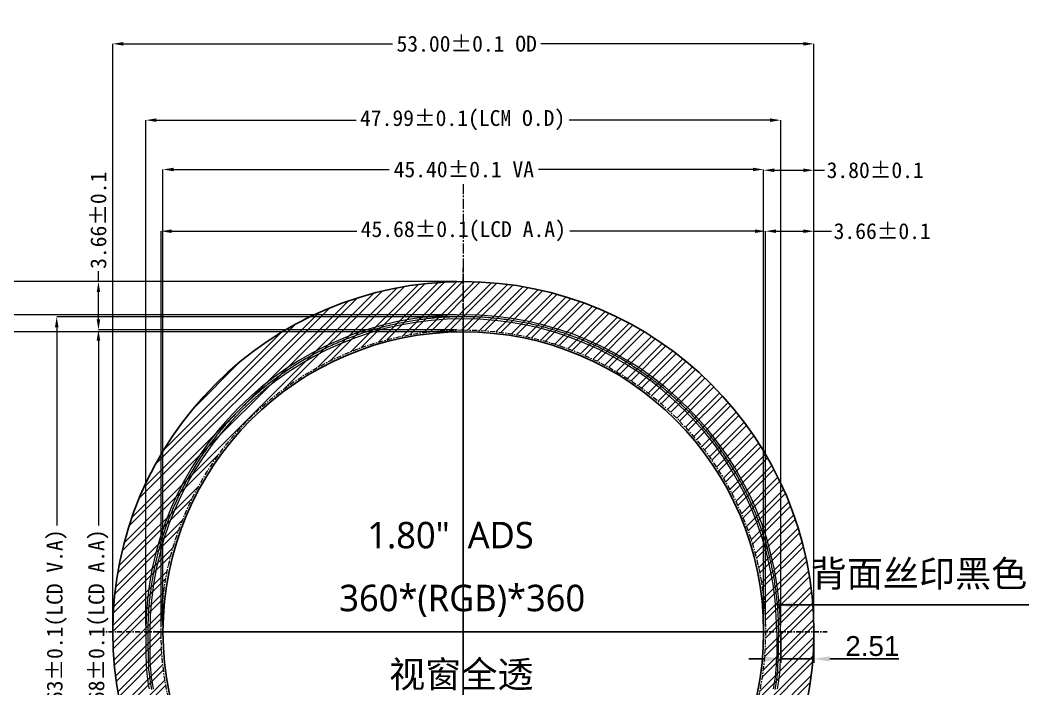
# Model space of a CAD drawing. Header units: millimetres. Extents: x 17 to 351, y 28 to 265.
# Drawn here: x 55.2 to 131.5, y 149.9 to 200.5 of the extents above; entities that cross this region are included whole.
import ezdxf

# ---------------------------------------------------------------- set-up
doc = ezdxf.new("R2010")
doc.units = ezdxf.units.MM
doc.linetypes.add('CENTER', pattern=[0.6, 0.375, -0.075, 0.075, -0.075])
doc.linetypes.add('CENTER2', pattern=[1.125, 0.75, -0.125, 0.125, -0.125])
doc.layers.get('Defpoints').update_dxf_attribs({"color": 5, "lineweight": 5})
for name, color, linetype, lineweight in [('5 BLU-Housing', 2, 'Continuous', 5), ('DIM', 3, 'Continuous', 5), ('LCD', 4, 'Continuous', 5), ('POL', 210, 'Continuous', 5)]:
    doc.layers.add(name, color=color, linetype=linetype, lineweight=lineweight)
doc.layers.add('Lens', color=6, linetype='Continuous')
doc.styles.add('Arial', font='arial.ttf')
doc.styles.add('RD', font='ROMAND.shx', dxfattribs={"width": 0.8})
doc.styles.get("Standard").update_dxf_attribs({"font": 'arial.ttf'})
doc.styles.add('样式 4', font='SimSun.ttf')
doc.styles.add('汉字', font='SimSun.ttf')
doc.dimstyles.new('DIM', dxfattribs={"dimtxt": 0.8, "dimasz": 0.8, "dimexe": 0, "dimexo": 0.5, "dimgap": 0.11, "dimtad": 0, "dimzin": 1, "dimdsep": 46, "dimtxsty": 'RD', "dimcen": 0, "dimclrd": 256, "dimclre": 256, "dimclrt": 256, "dimadec": 0, "dimazin": 0, "dimtm": 1e-09, "dimtfac": 1, "dimtofl": 0, "dimtmove": 0, "dimatfit": 3, "dimfxl": 1, "dimlwe": -1, "dimarcsym": 0})
doc.dimstyles.new('ISO-25$0', dxfattribs={"dimtxt": 1.5, "dimasz": 1.2, "dimexe": 0.3, "dimexo": 0, "dimgap": 0.2, "dimtad": 1, "dimzin": 1, "dimdsep": 46, "dimtxsty": 'Standard', "dimcen": 0, "dimclrd": 4, "dimclre": 4, "dimclrt": 4, "dimadec": 0, "dimazin": 0, "dimtp": 1.2, "dimtm": 1.2, "dimtfac": 1, "dimtmove": 0, "dimatfit": 3, "dimfxl": 1, "dimtolj": 1, "dimarcsym": 0})
doc.dimstyles.new('标注-赛华', dxfattribs={"dimtxt": 2.5, "dimasz": 2.5, "dimexe": 1.25, "dimexo": 0.65, "dimtad": 1, "dimzin": 1, "dimdsep": 46, "dimtxsty": 'Arial', "dimcen": 1.5, "dimclre": 3, "dimclrt": 3, "dimadec": 0, "dimazin": 0, "dimtfac": 1, "dimtmove": 0, "dimatfit": 3, "dimfxl": 1, "dimtolj": 1, "dimtzin": 0, "dimarcsym": 0})

# ---------------------------------------------------------------- blocks, each defined once
blk = doc.blocks.new('*D16')
at = {"layer": 'Defpoints', "color": 0, "transparency": 16777216}
for p in [(112.716, 192.909), (64.729, 154.202), (112.716, 154.202)]:
    blk.add_point(p, dxfattribs=at)
at = {"layer": 'DIM', "lineweight": 5, "transparency": 16777216}
for p, q in [((64.729, 154.702), (64.729, 192.909)), ((65.529, 192.909), (80.631, 192.909)), ((111.916, 192.909), (96.719, 192.909)), ((112.716, 154.702), (112.716, 192.909))]:
    blk.add_line(p, q, dxfattribs=at)
at = {"layer": 'DIM', "transparency": 16777216}
for points in [[(65.529, 193.042), (65.529, 192.775), (64.729, 192.909)], [(111.916, 193.042), (111.916, 192.775), (112.716, 192.909)]]:
    blk.add_solid(points, dxfattribs=at)
at = {"layer": 'DIM', "lineweight": 5, "transparency": 16777216, "insert": (88.675, 192.909), "char_height": 1.2, "attachment_point": 5, "style": '样式 4'}
blk.add_mtext('47.99±0.1(LCM O.D)', dxfattribs=at)
blk = doc.blocks.new('*D17')
at = {"layer": 'Defpoints', "color": 0, "transparency": 16777216}
for p in [(88.723, 178.192), (53.833, 128.39), (88.723, 128.39)]:
    blk.add_point(p, dxfattribs=at)
at = {"layer": 'DIM', "lineweight": 5, "transparency": 16777216}
for p, q in [((88.223, 178.192), (53.833, 178.192)), ((53.833, 177.392), (53.833, 162.299)), ((53.833, 129.19), (53.833, 146.211)), ((88.223, 128.39), (53.833, 128.39))]:
    blk.add_line(p, q, dxfattribs=at)
at = {"layer": 'DIM', "transparency": 16777216}
for points in [[(53.7, 177.392), (53.966, 177.392), (53.833, 178.192)], [(53.7, 129.19), (53.966, 129.19), (53.833, 128.39)]]:
    blk.add_solid(points, dxfattribs=at)
at = {"layer": 'DIM', "lineweight": 5, "transparency": 16777216, "insert": (53.833, 154.255), "char_height": 1.2, "attachment_point": 5, "rotation": 90, "style": '样式 4'}
blk.add_mtext('49.80±0.1(LCM O.D)', dxfattribs=at)
blk = doc.blocks.new('*D18')
at = {"layer": 'Defpoints', "color": 0, "transparency": 16777216}
for p in [(111.568, 184.509), (65.884, 154.2), (111.568, 154.2)]:
    blk.add_point(p, dxfattribs=at)
at = {"layer": 'DIM', "lineweight": 5, "transparency": 16777216}
for p, q in [((65.884, 154.7), (65.884, 184.509)), ((66.684, 184.509), (80.682, 184.509)), ((110.768, 184.509), (96.77, 184.509)), ((111.568, 154.7), (111.568, 184.509))]:
    blk.add_line(p, q, dxfattribs=at)
at = {"layer": 'DIM', "transparency": 16777216}
for points in [[(66.684, 184.643), (66.684, 184.376), (65.884, 184.509)], [(110.768, 184.643), (110.768, 184.376), (111.568, 184.509)]]:
    blk.add_solid(points, dxfattribs=at)
at = {"layer": 'DIM', "lineweight": 5, "transparency": 16777216, "insert": (88.726, 184.509), "char_height": 1.2, "attachment_point": 5, "style": '样式 4'}
blk.add_mtext('45.68±0.1(LCD A.A)', dxfattribs=at)
blk = doc.blocks.new('*D21')
at = {"layer": 'Defpoints', "color": 0, "transparency": 16777216}
for p in [(88.726, 177.042), (61.15, 131.358), (88.726, 131.358)]:
    blk.add_point(p, dxfattribs=at)
at = {"layer": 'DIM', "lineweight": 5, "transparency": 16777216}
for p, q in [((88.226, 177.042), (61.15, 177.042)), ((61.15, 176.242), (61.15, 162.244)), ((61.15, 132.158), (61.15, 146.156)), ((88.226, 131.358), (61.15, 131.358))]:
    blk.add_line(p, q, dxfattribs=at)
at = {"layer": 'DIM', "transparency": 16777216}
for points in [[(61.016, 176.242), (61.283, 176.242), (61.15, 177.042)], [(61.016, 132.158), (61.283, 132.158), (61.15, 131.358)]]:
    blk.add_solid(points, dxfattribs=at)
at = {"layer": 'DIM', "lineweight": 5, "transparency": 16777216, "insert": (61.15, 154.2), "char_height": 1.2, "attachment_point": 5, "rotation": 90, "style": '样式 4'}
blk.add_mtext('45.68±0.1(LCD A.A)', dxfattribs=at)
blk = doc.blocks.new('*D22')
at = {"layer": 'Defpoints', "color": 0, "transparency": 16777216}
for p in [(88.723, 178.042), (57.995, 130.408), (79.233, 130.408)]:
    blk.add_point(p, dxfattribs=at)
at = {"layer": 'DIM', "lineweight": 5, "transparency": 16777216}
for p, q in [((88.223, 178.042), (57.995, 178.042)), ((57.995, 177.242), (57.995, 162.244)), ((57.995, 131.208), (57.995, 146.156)), ((78.733, 130.408), (57.995, 130.408))]:
    blk.add_line(p, q, dxfattribs=at)
at = {"layer": 'DIM', "transparency": 16777216}
for points in [[(57.862, 177.242), (58.128, 177.242), (57.995, 178.042)], [(57.862, 131.208), (58.128, 131.208), (57.995, 130.408)]]:
    blk.add_solid(points, dxfattribs=at)
at = {"layer": 'DIM', "lineweight": 5, "transparency": 16777216, "insert": (57.995, 154.2), "char_height": 1.2, "attachment_point": 5, "rotation": 90, "style": '样式 4'}
blk.add_mtext('47.63±0.1(LCD V.A)', dxfattribs=at)
blk = doc.blocks.new('*D23')
at = {"layer": 'Defpoints', "color": 0, "transparency": 16777216}
for p in [(115.226, 184.509), (111.568, 154.2), (115.226, 154.202)]:
    blk.add_point(p, dxfattribs=at)
at = {"layer": 'DIM', "lineweight": 5, "transparency": 16777216}
for p, q in [((111.568, 154.7), (111.568, 184.509)), ((112.368, 184.509), (114.426, 184.509)), ((115.226, 154.702), (115.226, 184.509)), ((115.226, 184.509), (116.556, 184.509))]:
    blk.add_line(p, q, dxfattribs=at)
at = {"layer": 'DIM', "transparency": 16777216}
for points in [[(112.368, 184.643), (112.368, 184.376), (111.568, 184.509)], [(114.426, 184.643), (114.426, 184.376), (115.226, 184.509)]]:
    blk.add_solid(points, dxfattribs=at)
at = {"layer": 'DIM', "lineweight": 5, "transparency": 16777216, "insert": (120.39, 184.509), "char_height": 1.2, "attachment_point": 5, "style": '样式 4'}
blk.add_mtext('3.66±0.1', dxfattribs=at)
blk = doc.blocks.new('*D25')
at = {"layer": 'Defpoints', "color": 0, "transparency": 16777216}
for p in [(61.15, 180.7), (88.726, 180.7), (88.726, 177.042)]:
    blk.add_point(p, dxfattribs=at)
at = {"layer": 'DIM', "lineweight": 5, "transparency": 16777216}
for p, q in [((61.15, 180.7), (61.15, 181.5)), ((88.226, 180.7), (61.15, 180.7)), ((61.15, 177.842), (61.15, 179.9)), ((88.226, 177.042), (61.15, 177.042))]:
    blk.add_line(p, q, dxfattribs=at)
at = {"layer": 'DIM', "transparency": 16777216}
for points in [[(61.016, 179.9), (61.283, 179.9), (61.15, 180.7)], [(61.016, 177.842), (61.283, 177.842), (61.15, 177.042)]]:
    blk.add_solid(points, dxfattribs=at)
at = {"layer": 'DIM', "lineweight": 5, "transparency": 16777216, "insert": (61.15, 185.334), "char_height": 1.2, "attachment_point": 5, "rotation": 90, "style": '样式 4'}
blk.add_mtext('3.66±0.1', dxfattribs=at)
blk = doc.blocks.new('*D34')
at = {"layer": 'Defpoints', "color": 0, "transparency": 16777216}
for p in [(111.426, 189.178), (66.026, 154.2), (111.426, 154.2)]:
    blk.add_point(p, dxfattribs=at)
at = {"layer": 'DIM', "lineweight": 5, "transparency": 16777216}
for p, q in [((66.026, 154.7), (66.026, 189.178)), ((66.826, 189.178), (83.126, 189.178)), ((110.626, 189.178), (94.408, 189.178)), ((111.426, 154.7), (111.426, 189.178))]:
    blk.add_line(p, q, dxfattribs=at)
at = {"layer": 'DIM', "transparency": 16777216}
for points in [[(66.826, 189.311), (66.826, 189.045), (66.026, 189.178)], [(110.626, 189.311), (110.626, 189.045), (111.426, 189.178)]]:
    blk.add_solid(points, dxfattribs=at)
at = {"layer": 'DIM', "lineweight": 5, "transparency": 16777216, "insert": (88.767, 189.178), "char_height": 1.2, "attachment_point": 5, "style": '样式 4'}
blk.add_mtext('45.40±0.1 VA', dxfattribs=at)
blk = doc.blocks.new('*D35')
at = {"layer": 'Defpoints', "color": 0, "transparency": 16777216}
for p in [(115.226, 198.681), (62.226, 154.2), (115.226, 154.2)]:
    blk.add_point(p, dxfattribs=at)
at = {"layer": 'DIM', "lineweight": 5, "transparency": 16777216}
for p, q in [((62.226, 154.7), (62.226, 198.681)), ((63.026, 198.681), (83.377, 198.681)), ((114.426, 198.681), (94.591, 198.681)), ((115.226, 154.7), (115.226, 198.681))]:
    blk.add_line(p, q, dxfattribs=at)
at = {"layer": 'DIM', "transparency": 16777216}
for points in [[(63.026, 198.815), (63.026, 198.548), (62.226, 198.681)], [(114.426, 198.815), (114.426, 198.548), (115.226, 198.681)]]:
    blk.add_solid(points, dxfattribs=at)
at = {"layer": 'DIM', "lineweight": 5, "transparency": 16777216, "insert": (88.984, 198.681), "char_height": 1.2, "attachment_point": 5, "style": '样式 4'}
blk.add_mtext('53.00±0.1 OD', dxfattribs=at)
blk = doc.blocks.new('*D36')
at = {"layer": 'Defpoints', "color": 0, "transparency": 16777216}
for p in [(115.226, 189.121), (111.426, 154.2), (115.226, 154.2)]:
    blk.add_point(p, dxfattribs=at)
at = {"layer": 'DIM', "lineweight": 5, "transparency": 16777216}
for p, q in [((111.426, 154.7), (111.426, 189.121)), ((112.226, 189.121), (114.426, 189.121)), ((115.226, 154.7), (115.226, 189.121)), ((115.226, 189.121), (116.026, 189.121))]:
    blk.add_line(p, q, dxfattribs=at)
at = {"layer": 'DIM', "transparency": 16777216}
for points in [[(112.226, 189.254), (112.226, 188.987), (111.426, 189.121)], [(114.426, 189.254), (114.426, 188.987), (115.226, 189.121)]]:
    blk.add_solid(points, dxfattribs=at)
at = {"layer": 'DIM', "lineweight": 5, "transparency": 16777216, "insert": (119.86, 189.121), "char_height": 1.2, "attachment_point": 5, "style": '样式 4'}
blk.add_mtext('3.80±0.1', dxfattribs=at)
blk = doc.blocks.new('*D37')
at = {"layer": 'Defpoints', "color": 0, "transparency": 16777216}
for p in [(49.731, 176.9), (88.726, 176.9), (88.726, 131.5)]:
    blk.add_point(p, dxfattribs=at)
at = {"layer": 'DIM', "lineweight": 5, "transparency": 16777216}
for p, q in [((88.226, 176.9), (49.731, 176.9)), ((49.731, 176.1), (49.731, 160.729)), ((49.731, 132.3), (49.731, 149.448)), ((88.226, 131.5), (49.731, 131.5))]:
    blk.add_line(p, q, dxfattribs=at)
at = {"layer": 'DIM', "transparency": 16777216}
for points in [[(49.598, 176.1), (49.864, 176.1), (49.731, 176.9)], [(49.598, 132.3), (49.864, 132.3), (49.731, 131.5)]]:
    blk.add_solid(points, dxfattribs=at)
at = {"layer": 'DIM', "lineweight": 5, "transparency": 16777216, "insert": (49.731, 155.088), "char_height": 1.2, "attachment_point": 5, "rotation": 90, "style": '样式 4'}
blk.add_mtext('45.40±0.1 VA', dxfattribs=at)
blk = doc.blocks.new('*D38')
at = {"layer": 'Defpoints', "color": 0, "transparency": 16777216}
for p in [(47.034, 180.7), (88.726, 180.7), (88.726, 127.7)]:
    blk.add_point(p, dxfattribs=at)
at = {"layer": 'DIM', "lineweight": 5, "transparency": 16777216}
for p, q in [((88.226, 180.7), (47.034, 180.7)), ((47.034, 179.9), (47.034, 160.946)), ((47.034, 128.5), (47.034, 149.731)), ((88.226, 127.7), (47.034, 127.7))]:
    blk.add_line(p, q, dxfattribs=at)
at = {"layer": 'DIM', "transparency": 16777216}
for points in [[(46.901, 179.9), (47.167, 179.9), (47.034, 180.7)], [(46.901, 128.5), (47.167, 128.5), (47.034, 127.7)]]:
    blk.add_solid(points, dxfattribs=at)
at = {"layer": 'DIM', "lineweight": 5, "transparency": 16777216, "insert": (47.034, 155.338), "char_height": 1.2, "attachment_point": 5, "rotation": 90, "style": '样式 4'}
blk.add_mtext('53.00±0.1 OD', dxfattribs=at)
blk = doc.blocks.new('*D39')
at = {"layer": 'Defpoints', "color": 0, "transparency": 16777216}
for p in [(49.731, 180.7), (88.726, 180.7), (88.726, 176.9)]:
    blk.add_point(p, dxfattribs=at)
at = {"layer": 'DIM', "lineweight": 5, "transparency": 16777216}
for p, q in [((49.731, 180.7), (49.731, 181.5)), ((88.226, 180.7), (49.731, 180.7)), ((49.731, 177.7), (49.731, 179.9)), ((88.226, 176.9), (49.731, 176.9))]:
    blk.add_line(p, q, dxfattribs=at)
at = {"layer": 'DIM', "transparency": 16777216}
for points in [[(49.598, 179.9), (49.864, 179.9), (49.731, 180.7)], [(49.598, 177.7), (49.864, 177.7), (49.731, 176.9)]]:
    blk.add_solid(points, dxfattribs=at)
at = {"layer": 'DIM', "lineweight": 5, "transparency": 16777216, "insert": (49.731, 185.334), "char_height": 1.2, "attachment_point": 5, "rotation": 90, "style": '样式 4'}
blk.add_mtext('3.80±0.1', dxfattribs=at)
blk = doc.blocks.new('*D50')
at = {"color": 4, "lineweight": -2, "transparency": 16777216}
for p, q in [((112.716, 154.2), (112.716, 151.862)), ((115.226, 154.2), (115.226, 151.862)), ((111.516, 152.162), (110.316, 152.162)), ((112.716, 152.162), (115.226, 152.162)), ((116.426, 152.162), (121.658, 152.162))]:
    blk.add_line(p, q, dxfattribs=at)
at = {"color": 4, "transparency": 16777216}
for points in [[(111.516, 152.362), (111.516, 151.962), (112.716, 152.162)], [(116.426, 152.362), (116.426, 151.962), (115.226, 152.162)]]:
    blk.add_solid(points, dxfattribs=at)
at = {"layer": 'Defpoints', "color": 0, "transparency": 16777216}
for p in [(112.716, 154.2), (115.226, 154.2), (115.226, 152.162)]:
    blk.add_point(p, dxfattribs=at)
at = {"color": 4, "transparency": 16777216, "insert": (119.642, 153.128), "char_height": 1.5, "attachment_point": 5}
blk.add_mtext('\\A1;2.51', dxfattribs=at)

msp = doc.modelspace()

# ---------------------------------------------------------------- hatches: boundary and pattern name
at = {"true_color": 0x000000}
h = msp.add_hatch(dxfattribs=at)
h.set_pattern_fill('ANSI32', color=18, scale=0.1)
h.set_pattern_definition([(45, (131.1515, -1e-13), (-0.673519, 0.673519), []), (45, (131.6005, -1e-13), (-0.673519, 0.673519), [])])
h.paths.add_polyline_path([(115.226, 154.2, 1), (62.226, 154.2, 1)])
edge = h.paths.add_edge_path(flags=16)
edge.add_ellipse((88.726, 154.2), major_axis=(0, 22.842), ratio=1, start_angle=0, end_angle=360)

# ---------------------------------------------------------------- linework, layer by layer
for p, q in [((88.726, 177.242), (88.726, 131.158)), ((65.684, 154.2), (111.768, 154.2))]:
    msp.add_line(p, q)
at = {"color": 1, "linetype": 'CENTER'}
for points in [[(88.726, 126.7), (88.726, 181.7)], [(61.226, 154.2), (116.226, 154.2)]]:
    msp.add_lwpolyline(points, dxfattribs=at)
at = {"color": 251, "true_color": 0x636466}
msp.add_circle((88.726, 154.2), 26.5, dxfattribs=at)
at = {"layer": '5 BLU-Housing', "lineweight": 5}
for p, q in [((64.729, 154.202), (64.739, 152.299)), ((112.716, 154.202), (112.706, 152.299))]:
    msp.add_line(p, q, dxfattribs=at)
for centre, radius, start, end in [((88.721, 154.2), 23.992, 0.00391, 179.99609), ((77.645, 152.344), 12.906, 180.20263, 190.91894), ((99.8, 152.344), 12.906, 349.08106, 359.79737)]:
    msp.add_arc(centre, radius, start, end, dxfattribs=at)
at = {"layer": 'LCD', "color": 1, "linetype": 'CENTER2', "lineweight": 5}
msp.add_line((88.726, 188.073), (88.726, 120.327), dxfattribs=at)
at = {"layer": 'LCD', "lineweight": 5}
msp.add_lwpolyline([(112.297, 149.851), (112.388, 150.421), (112.472, 151.038), (112.501, 151.359), (112.51, 151.606), (112.535, 152.077), (112.547, 152.549), (112.556, 153.021), (112.562, 153.492), (112.565, 153.964), (112.565, 154.2), (112.564, 154.346), (112.563, 154.492), (112.561, 154.639), (112.557, 154.785), (112.553, 154.931), (112.548, 155.077), (112.543, 155.223), (112.536, 155.37), (112.528, 155.516), (112.52, 155.662), (112.51, 155.808), (112.5, 155.954), (112.489, 156.1), (112.477, 156.245), (112.464, 156.391), (112.45, 156.537), (112.435, 156.682), (112.419, 156.828), (112.403, 156.973), (112.385, 157.118), (112.367, 157.263), (112.348, 157.408), (112.328, 157.553), (112.307, 157.698), (112.285, 157.843), (112.262, 157.987), (112.238, 158.132), (112.214, 158.276), (112.188, 158.42), (112.162, 158.564), (112.135, 158.708), (112.106, 158.851), (112.077, 158.994), (112.048, 159.138), (112.017, 159.281), (111.985, 159.424), (111.953, 159.566), (111.919, 159.709), (111.885, 159.851), (111.85, 159.993), (111.814, 160.135), (111.777, 160.276), (111.739, 160.418), (111.701, 160.559), (111.661, 160.7), (111.621, 160.84), (111.58, 160.981), (111.538, 161.121), (111.495, 161.261), (111.451, 161.4), (111.407, 161.539), (111.361, 161.679), (111.315, 161.817), (111.268, 161.956), (111.22, 162.094), (111.171, 162.232), (111.121, 162.369), (111.071, 162.507), (111.019, 162.644), (110.967, 162.78), (110.914, 162.917), (110.86, 163.053), (110.805, 163.188), (110.75, 163.324), (110.693, 163.459), (110.636, 163.593), (110.578, 163.728), (110.519, 163.861), (110.459, 163.995), (110.399, 164.128), (110.338, 164.261), (110.275, 164.394), (110.213, 164.526), (110.149, 164.657), (110.084, 164.788), (110.019, 164.919), (109.953, 165.05), (109.886, 165.18), (109.818, 165.31), (109.749, 165.439), (109.68, 165.568), (109.61, 165.696), (109.539, 165.824), (109.467, 165.951), (109.395, 166.078), (109.321, 166.205), (109.247, 166.331), (109.173, 166.457), (109.097, 166.582), (109.021, 166.707), (108.943, 166.831), (108.866, 166.955), (108.787, 167.079), (108.708, 167.201), (108.627, 167.324), (108.546, 167.446), (108.465, 167.567), (108.382, 167.688), (108.299, 167.808), (108.215, 167.928), (108.131, 168.048), (108.045, 168.166), (107.959, 168.285), (107.873, 168.402), (107.785, 168.52), (107.697, 168.636), (107.608, 168.752), (107.518, 168.868), (107.428, 168.983), (107.337, 169.098), (107.245, 169.212), (107.153, 169.325), (107.06, 169.438), (106.966, 169.55), (106.871, 169.662), (106.776, 169.773), (106.68, 169.883), (106.583, 169.993), (106.486, 170.102), (106.388, 170.211), (106.29, 170.319), (106.191, 170.427), (106.091, 170.533), (105.99, 170.64), (105.889, 170.745), (105.787, 170.85), (105.685, 170.955), (105.581, 171.059), (105.478, 171.162), (105.373, 171.264), (105.268, 171.366), (105.163, 171.467), (105.056, 171.568), (104.949, 171.668), (104.842, 171.767), (104.734, 171.865), (104.625, 171.963), (104.516, 172.061), (104.406, 172.157), (104.296, 172.253), (104.184, 172.348), (104.073, 172.443), (103.961, 172.537), (103.848, 172.63), (103.734, 172.722), (103.62, 172.814), (103.506, 172.905), (103.391, 172.995), (103.275, 173.085), (103.159, 173.174), (103.042, 173.262), (102.925, 173.35), (102.807, 173.437), (102.689, 173.523), (102.57, 173.608), (102.451, 173.693), (102.331, 173.776), (102.211, 173.86), (102.09, 173.942), (101.968, 174.024), (101.847, 174.105), (101.724, 174.185), (101.601, 174.264), (101.478, 174.343), (101.354, 174.421), (101.23, 174.498), (101.105, 174.574), (100.98, 174.65), (100.854, 174.725), (100.728, 174.799), (100.601, 174.872), (100.474, 174.944), (100.347, 175.016), (100.219, 175.087), (100.09, 175.157), (99.962, 175.227), (99.832, 175.295), (99.703, 175.363), (99.573, 175.43), (99.442, 175.496), (99.311, 175.561), (99.18, 175.626), (99.048, 175.69), (98.916, 175.753), (98.784, 175.815), (98.651, 175.876), (98.518, 175.937), (98.384, 175.996), (98.25, 176.055), (98.116, 176.113), (97.981, 176.17), (97.847, 176.227), (97.711, 176.282), (97.576, 176.337), (97.44, 176.391), (97.303, 176.444), (97.167, 176.496), (97.03, 176.548), (96.892, 176.598), (96.755, 176.648), (96.617, 176.697), (96.479, 176.745), (96.34, 176.792), (96.201, 176.838), (96.062, 176.884), (95.923, 176.928), (95.783, 176.972), (95.644, 177.015), (95.503, 177.057), (95.363, 177.098), (95.222, 177.139), (95.082, 177.178), (94.94, 177.217), (94.799, 177.254), (94.657, 177.291), (94.516, 177.327), (94.374, 177.362), (94.231, 177.397), (94.089, 177.43), (93.946, 177.462), (93.804, 177.494), (93.661, 177.525), (93.517, 177.555), (93.374, 177.584), (93.23, 177.612), (93.087, 177.639), (92.943, 177.665), (92.799, 177.691), (92.654, 177.715), (92.51, 177.739), (92.366, 177.762), (92.221, 177.784), (92.076, 177.805), (91.931, 177.825), (91.786, 177.844), (91.641, 177.862), (91.496, 177.88), (91.35, 177.896), (91.205, 177.912), (91.059, 177.927), (90.914, 177.941), (90.768, 177.954), (90.622, 177.966), (90.476, 177.977), (90.331, 177.987), (90.185, 177.997), (90.039, 178.005), (89.892, 178.013), (89.746, 178.02), (89.6, 178.026), (89.454, 178.031), (89.308, 178.035), (89.161, 178.038), (89.015, 178.04), (88.869, 178.041), (88.723, 178.042), (88.576, 178.041), (88.43, 178.04), (88.284, 178.038), (88.137, 178.035), (87.991, 178.031), (87.845, 178.026), (87.699, 178.02), (87.553, 178.013), (87.407, 178.005), (87.261, 177.997), (87.115, 177.987), (86.969, 177.977), (86.823, 177.966), (86.677, 177.954), (86.531, 177.941), (86.386, 177.927), (86.24, 177.912), (86.095, 177.896), (85.949, 177.88), (85.804, 177.862), (85.659, 177.844), (85.514, 177.825), (85.369, 177.805), (85.224, 177.784), (85.08, 177.762), (84.935, 177.739), (84.791, 177.715), (84.646, 177.691), (84.502, 177.665), (84.359, 177.639), (84.215, 177.612), (84.071, 177.584), (83.928, 177.555), (83.785, 177.525), (83.642, 177.494), (83.499, 177.462), (83.356, 177.43), (83.214, 177.397), (83.071, 177.362), (82.929, 177.327), (82.788, 177.291), (82.646, 177.254), (82.505, 177.217), (82.364, 177.178), (82.223, 177.139), (82.082, 177.098), (81.942, 177.057), (81.802, 177.015), (81.662, 176.972), (81.522, 176.928), (81.383, 176.884), (81.244, 176.838), (81.105, 176.792), (80.967, 176.745), (80.828, 176.697), (80.69, 176.648), (80.553, 176.598), (80.416, 176.548), (80.279, 176.496), (80.142, 176.444), (80.006, 176.391), (79.87, 176.337), (79.734, 176.282), (79.599, 176.227), (79.464, 176.17), (79.329, 176.113), (79.195, 176.055), (79.061, 175.996), (78.927, 175.937), (78.794, 175.876), (78.661, 175.815), (78.529, 175.753), (78.397, 175.69), (78.265, 175.626), (78.134, 175.561), (78.003, 175.496), (77.872, 175.43), (77.742, 175.363), (77.613, 175.295), (77.484, 175.227), (77.355, 175.157), (77.226, 175.087), (77.098, 175.016), (76.971, 174.944), (76.844, 174.872), (76.717, 174.799), (76.591, 174.725), (76.465, 174.65), (76.34, 174.574), (76.215, 174.498), (76.091, 174.421), (75.967, 174.343), (75.844, 174.264), (75.721, 174.185), (75.599, 174.105), (75.477, 174.024), (75.355, 173.942), (75.234, 173.86), (75.114, 173.776), (74.994, 173.693), (74.875, 173.608), (74.756, 173.523), (74.638, 173.437), (74.52, 173.35), (74.403, 173.262), (74.286, 173.174), (74.17, 173.085), (74.054, 172.995), (73.939, 172.905), (73.825, 172.814), (73.711, 172.722), (73.597, 172.63), (73.485, 172.537), (73.372, 172.443), (73.261, 172.348), (73.15, 172.253), (73.039, 172.157), (72.929, 172.061), (72.82, 171.963), (72.711, 171.865), (72.603, 171.767), (72.496, 171.668), (72.389, 171.568), (72.283, 171.467), (72.177, 171.366), (72.072, 171.264), (71.967, 171.162), (71.864, 171.059), (71.761, 170.955), (71.658, 170.85), (71.556, 170.745), (71.455, 170.64), (71.355, 170.533), (71.255, 170.427), (71.155, 170.319), (71.057, 170.211), (70.959, 170.102), (70.862, 169.993), (70.765, 169.883), (70.669, 169.773), (70.574, 169.662), (70.479, 169.55), (70.386, 169.438), (70.292, 169.325), (70.2, 169.212), (70.108, 169.098), (70.017, 168.983), (69.927, 168.868), (69.837, 168.752), (69.748, 168.636), (69.66, 168.52), (69.572, 168.402), (69.486, 168.285), (69.4, 168.166), (69.314, 168.048), (69.23, 167.928), (69.146, 167.808), (69.063, 167.688), (68.98, 167.567), (68.899, 167.446), (68.818, 167.324), (68.738, 167.201), (68.658, 167.079), (68.58, 166.955), (68.502, 166.831), (68.425, 166.707), (68.348, 166.582), (68.273, 166.457), (68.198, 166.331), (68.124, 166.205), (68.05, 166.078), (67.978, 165.951), (67.906, 165.824), (67.835, 165.696), (67.765, 165.568), (67.696, 165.439), (67.627, 165.31), (67.559, 165.18), (67.492, 165.05), (67.426, 164.919), (67.361, 164.788), (67.296, 164.657), (67.233, 164.526), (67.17, 164.394), (67.108, 164.261), (67.046, 164.128), (66.986, 163.995), (66.926, 163.861), (66.867, 163.728), (66.809, 163.593), (66.752, 163.459), (66.695, 163.324), (66.64, 163.188), (66.585, 163.053), (66.531, 162.917), (66.478, 162.78), (66.426, 162.644), (66.375, 162.507), (66.324, 162.369), (66.274, 162.232), (66.225, 162.094), (66.177, 161.956), (66.13, 161.817), (66.084, 161.679), (66.038, 161.539), (65.994, 161.4), (65.95, 161.261), (65.907, 161.121), (65.865, 160.981), (65.824, 160.84), (65.784, 160.7), (65.744, 160.559), (65.706, 160.418), (65.668, 160.276), (65.631, 160.135), (65.595, 159.993), (65.56, 159.851), (65.526, 159.709), (65.492, 159.566), (65.46, 159.424), (65.428, 159.281), (65.398, 159.138), (65.368, 158.994), (65.339, 158.851), (65.311, 158.708), (65.283, 158.564), (65.257, 158.42), (65.232, 158.276), (65.207, 158.132), (65.183, 157.987), (65.161, 157.843), (65.139, 157.698), (65.118, 157.553), (65.097, 157.408), (65.078, 157.263), (65.06, 157.118), (65.042, 156.973), (65.026, 156.828), (65.01, 156.682), (64.995, 156.537), (64.981, 156.391), (64.968, 156.245), (64.956, 156.1), (64.945, 155.954), (64.935, 155.808), (64.925, 155.662), (64.917, 155.516), (64.909, 155.37), (64.903, 155.223), (64.897, 155.077), (64.892, 154.931), (64.888, 154.785), (64.885, 154.639), (64.882, 154.492), (64.881, 154.346), (64.881, 154.2), (64.881, 153.964), (64.884, 153.492), (64.889, 153.021), (64.898, 152.549), (64.91, 152.077), (64.935, 151.606), (64.945, 151.359), (64.973, 151.038), (65.057, 150.421), (65.148, 149.851)], dxfattribs=at)
msp.add_lwpolyline([(112.297, 149.851), (112.388, 150.421), (112.472, 151.038), (112.501, 151.359), (112.51, 151.606), (112.535, 152.077), (112.547, 152.549), (112.556, 153.021), (112.562, 153.492), (112.565, 153.964), (112.565, 154.2), (112.564, 154.346), (112.563, 154.492), (112.561, 154.639), (112.557, 154.785), (112.553, 154.931), (112.548, 155.077), (112.543, 155.223), (112.536, 155.37), (112.528, 155.516), (112.52, 155.662), (112.51, 155.808), (112.5, 155.954), (112.489, 156.1), (112.477, 156.245), (112.464, 156.391), (112.45, 156.537), (112.435, 156.682), (112.419, 156.828), (112.403, 156.973), (112.385, 157.118), (112.367, 157.263), (112.348, 157.408), (112.328, 157.553), (112.307, 157.698), (112.285, 157.843), (112.262, 157.987), (112.238, 158.132), (112.214, 158.276), (112.188, 158.42), (112.162, 158.564), (112.135, 158.708), (112.106, 158.851), (112.077, 158.994), (112.048, 159.138), (112.017, 159.281), (111.985, 159.424), (111.953, 159.566), (111.919, 159.709), (111.885, 159.851), (111.85, 159.993), (111.814, 160.135), (111.777, 160.276), (111.739, 160.418), (111.701, 160.559), (111.661, 160.7), (111.621, 160.84), (111.58, 160.981), (111.538, 161.121), (111.495, 161.261), (111.451, 161.4), (111.407, 161.539), (111.361, 161.679), (111.315, 161.817), (111.268, 161.956), (111.22, 162.094), (111.171, 162.232), (111.121, 162.369), (111.071, 162.507), (111.019, 162.644), (110.967, 162.78), (110.914, 162.917), (110.86, 163.053), (110.805, 163.188), (110.75, 163.324), (110.693, 163.459), (110.636, 163.593), (110.578, 163.728), (110.519, 163.861), (110.459, 163.995), (110.399, 164.128), (110.338, 164.261), (110.275, 164.394), (110.213, 164.526), (110.149, 164.657), (110.084, 164.788), (110.019, 164.919), (109.953, 165.05), (109.886, 165.18), (109.818, 165.31), (109.749, 165.439), (109.68, 165.568), (109.61, 165.696), (109.539, 165.824), (109.467, 165.951), (109.395, 166.078), (109.321, 166.205), (109.247, 166.331), (109.173, 166.457), (109.097, 166.582), (109.021, 166.707), (108.943, 166.831), (108.866, 166.955), (108.787, 167.079), (108.708, 167.201), (108.627, 167.324), (108.546, 167.446), (108.465, 167.567), (108.382, 167.688), (108.299, 167.808), (108.215, 167.928), (108.131, 168.048), (108.045, 168.166), (107.959, 168.285), (107.873, 168.402), (107.785, 168.52), (107.697, 168.636), (107.608, 168.752), (107.518, 168.868), (107.428, 168.983), (107.337, 169.098), (107.245, 169.212), (107.153, 169.325), (107.06, 169.438), (106.966, 169.55), (106.871, 169.662), (106.776, 169.773), (106.68, 169.883), (106.583, 169.993), (106.486, 170.102), (106.388, 170.211), (106.29, 170.319), (106.191, 170.427), (106.091, 170.533), (105.99, 170.64), (105.889, 170.745), (105.787, 170.85), (105.685, 170.955), (105.581, 171.059), (105.478, 171.162), (105.373, 171.264), (105.268, 171.366), (105.163, 171.467), (105.056, 171.568), (104.949, 171.668), (104.842, 171.767), (104.734, 171.865), (104.625, 171.963), (104.516, 172.061), (104.406, 172.157), (104.296, 172.253), (104.184, 172.348), (104.073, 172.443), (103.961, 172.537), (103.848, 172.63), (103.734, 172.722), (103.62, 172.814), (103.506, 172.905), (103.391, 172.995), (103.275, 173.085), (103.159, 173.174), (103.042, 173.262), (102.925, 173.35), (102.807, 173.437), (102.689, 173.523), (102.57, 173.608), (102.451, 173.693), (102.331, 173.776), (102.211, 173.86), (102.09, 173.942), (101.968, 174.024), (101.847, 174.105), (101.724, 174.185), (101.601, 174.264), (101.478, 174.343), (101.354, 174.421), (101.23, 174.498), (101.105, 174.574), (100.98, 174.65), (100.854, 174.725), (100.728, 174.799), (100.601, 174.872), (100.474, 174.944), (100.347, 175.016), (100.219, 175.087), (100.09, 175.157), (99.962, 175.227), (99.832, 175.295), (99.703, 175.363), (99.573, 175.43), (99.442, 175.496), (99.311, 175.561), (99.18, 175.626), (99.048, 175.69), (98.916, 175.753), (98.784, 175.815), (98.651, 175.876), (98.518, 175.937), (98.384, 175.996), (98.25, 176.055), (98.116, 176.113), (97.981, 176.17), (97.847, 176.227), (97.711, 176.282), (97.576, 176.337), (97.44, 176.391), (97.303, 176.444), (97.167, 176.496), (97.03, 176.548), (96.892, 176.598), (96.755, 176.648), (96.617, 176.697), (96.479, 176.745), (96.34, 176.792), (96.201, 176.838), (96.062, 176.884), (95.923, 176.928), (95.783, 176.972), (95.644, 177.015), (95.503, 177.057), (95.363, 177.098), (95.222, 177.139), (95.082, 177.178), (94.94, 177.217), (94.799, 177.254), (94.657, 177.291), (94.516, 177.327), (94.374, 177.362), (94.231, 177.397), (94.089, 177.43), (93.946, 177.462), (93.804, 177.494), (93.661, 177.525), (93.517, 177.555), (93.374, 177.584), (93.23, 177.612), (93.087, 177.639), (92.943, 177.665), (92.799, 177.691), (92.654, 177.715), (92.51, 177.739), (92.366, 177.762), (92.221, 177.784), (92.076, 177.805), (91.931, 177.825), (91.786, 177.844), (91.641, 177.862), (91.496, 177.88), (91.35, 177.896), (91.205, 177.912), (91.059, 177.927), (90.914, 177.941), (90.768, 177.954), (90.622, 177.966), (90.476, 177.977), (90.331, 177.987), (90.185, 177.997), (90.039, 178.005), (89.892, 178.013), (89.746, 178.02), (89.6, 178.026), (89.454, 178.031), (89.308, 178.035), (89.161, 178.038), (89.015, 178.04), (88.869, 178.041), (88.723, 178.042), (88.576, 178.041), (88.43, 178.04), (88.284, 178.038), (88.137, 178.035), (87.991, 178.031), (87.845, 178.026), (87.699, 178.02), (87.553, 178.013), (87.407, 178.005), (87.261, 177.997), (87.115, 177.987), (86.969, 177.977), (86.823, 177.966), (86.677, 177.954), (86.531, 177.941), (86.386, 177.927), (86.24, 177.912), (86.095, 177.896), (85.949, 177.88), (85.804, 177.862), (85.659, 177.844), (85.514, 177.825), (85.369, 177.805), (85.224, 177.784), (85.08, 177.762), (84.935, 177.739), (84.791, 177.715), (84.646, 177.691), (84.502, 177.665), (84.359, 177.639), (84.215, 177.612), (84.071, 177.584), (83.928, 177.555), (83.785, 177.525), (83.642, 177.494), (83.499, 177.462), (83.356, 177.43), (83.214, 177.397), (83.071, 177.362), (82.929, 177.327), (82.788, 177.291), (82.646, 177.254), (82.505, 177.217), (82.364, 177.178), (82.223, 177.139), (82.082, 177.098), (81.942, 177.057), (81.802, 177.015), (81.662, 176.972), (81.522, 176.928), (81.383, 176.884), (81.244, 176.838), (81.105, 176.792), (80.967, 176.745), (80.828, 176.697), (80.69, 176.648), (80.553, 176.598), (80.416, 176.548), (80.279, 176.496), (80.142, 176.444), (80.006, 176.391), (79.87, 176.337), (79.734, 176.282), (79.599, 176.227), (79.464, 176.17), (79.329, 176.113), (79.195, 176.055), (79.061, 175.996), (78.927, 175.937), (78.794, 175.876), (78.661, 175.815), (78.529, 175.753), (78.397, 175.69), (78.265, 175.626), (78.134, 175.561), (78.003, 175.496), (77.872, 175.43), (77.742, 175.363), (77.613, 175.295), (77.484, 175.227), (77.355, 175.157), (77.226, 175.087), (77.098, 175.016), (76.971, 174.944), (76.844, 174.872), (76.717, 174.799), (76.591, 174.725), (76.465, 174.65), (76.34, 174.574), (76.215, 174.498), (76.091, 174.421), (75.967, 174.343), (75.844, 174.264), (75.721, 174.185), (75.599, 174.105), (75.477, 174.024), (75.355, 173.942), (75.234, 173.86), (75.114, 173.776), (74.994, 173.693), (74.875, 173.608), (74.756, 173.523), (74.638, 173.437), (74.52, 173.35), (74.403, 173.262), (74.286, 173.174), (74.17, 173.085), (74.054, 172.995), (73.939, 172.905), (73.825, 172.814), (73.711, 172.722), (73.597, 172.63), (73.485, 172.537), (73.372, 172.443), (73.261, 172.348), (73.15, 172.253), (73.039, 172.157), (72.929, 172.061), (72.82, 171.963), (72.711, 171.865), (72.603, 171.767), (72.496, 171.668), (72.389, 171.568), (72.283, 171.467), (72.177, 171.366), (72.072, 171.264), (71.967, 171.162), (71.864, 171.059), (71.761, 170.955), (71.658, 170.85), (71.556, 170.745), (71.455, 170.64), (71.355, 170.533), (71.255, 170.427), (71.155, 170.319), (71.057, 170.211), (70.959, 170.102), (70.862, 169.993), (70.765, 169.883), (70.669, 169.773), (70.574, 169.662), (70.479, 169.55), (70.386, 169.438), (70.292, 169.325), (70.2, 169.212), (70.108, 169.098), (70.017, 168.983), (69.927, 168.868), (69.837, 168.752), (69.748, 168.636), (69.66, 168.52), (69.572, 168.402), (69.486, 168.285), (69.4, 168.166), (69.314, 168.048), (69.23, 167.928), (69.146, 167.808), (69.063, 167.688), (68.98, 167.567), (68.899, 167.446), (68.818, 167.324), (68.738, 167.201), (68.658, 167.079), (68.58, 166.955), (68.502, 166.831), (68.425, 166.707), (68.348, 166.582), (68.273, 166.457), (68.198, 166.331), (68.124, 166.205), (68.05, 166.078), (67.978, 165.951), (67.906, 165.824), (67.835, 165.696), (67.765, 165.568), (67.696, 165.439), (67.627, 165.31), (67.559, 165.18), (67.492, 165.05), (67.426, 164.919), (67.361, 164.788), (67.296, 164.657), (67.233, 164.526), (67.17, 164.394), (67.108, 164.261), (67.046, 164.128), (66.986, 163.995), (66.926, 163.861), (66.867, 163.728), (66.809, 163.593), (66.752, 163.459), (66.695, 163.324), (66.64, 163.188), (66.585, 163.053), (66.531, 162.917), (66.478, 162.78), (66.426, 162.644), (66.375, 162.507), (66.324, 162.369), (66.274, 162.232), (66.225, 162.094), (66.177, 161.956), (66.13, 161.817), (66.084, 161.679), (66.038, 161.539), (65.994, 161.4), (65.95, 161.261), (65.907, 161.121), (65.865, 160.981), (65.824, 160.84), (65.784, 160.7), (65.744, 160.559), (65.706, 160.418), (65.668, 160.276), (65.631, 160.135), (65.595, 159.993), (65.56, 159.851), (65.526, 159.709), (65.492, 159.566), (65.46, 159.424), (65.428, 159.281), (65.398, 159.138), (65.368, 158.994), (65.339, 158.851), (65.311, 158.708), (65.283, 158.564), (65.257, 158.42), (65.232, 158.276), (65.207, 158.132), (65.183, 157.987), (65.161, 157.843), (65.139, 157.698), (65.118, 157.553), (65.097, 157.408), (65.078, 157.263), (65.06, 157.118), (65.042, 156.973), (65.026, 156.828), (65.01, 156.682), (64.995, 156.537), (64.981, 156.391), (64.968, 156.245), (64.956, 156.1), (64.945, 155.954), (64.935, 155.808), (64.925, 155.662), (64.917, 155.516), (64.909, 155.37), (64.903, 155.223), (64.897, 155.077), (64.892, 154.931), (64.888, 154.785), (64.885, 154.639), (64.882, 154.492), (64.881, 154.346), (64.881, 154.2), (64.881, 153.964), (64.884, 153.492), (64.889, 153.021), (64.898, 152.549), (64.91, 152.077), (64.935, 151.606), (64.945, 151.359), (64.973, 151.038), (65.057, 150.421), (65.148, 149.851)], dxfattribs=at)
at = {"layer": 'LCD', "color": 251, "linetype": 'CENTER', "lineweight": 5, "true_color": 0x636466}
msp.add_ellipse((88.726, 154.2), major_axis=(0, 22.842), ratio=1, dxfattribs=at)
at = {"layer": 'Lens'}
msp.add_circle((88.726, 154.2), 22.7, dxfattribs=at)
at = {"layer": 'POL', "lineweight": 5}
for p, q in [((65.033, 154.2), (65.039, 152.297)), ((112.413, 154.2), (112.413, 152.297))]:
    msp.add_line(p, q, dxfattribs=at)
for centre, radius, start, end in [((88.723, 154.2), 23.69, 0, 180), ((77.039, 152.297), 12, 180, 191.5325), ((100.413, 152.297), 12, 348.4675, 0)]:
    msp.add_arc(centre, radius, start, end, dxfattribs=at)

# ---------------------------------------------------------------- texts
at = {"color": 1, "insert": (83.119, 152.003), "char_height": 2, "width": 276.07744, "attachment_point": 1}
msp.add_mtext('{\\fSimHei|b0|i0|c134|p2;视窗全透}', dxfattribs=at)
at = {"layer": 'DIM', "insert": (131.352, 159.615), "char_height": 2, "width": 25.36362, "attachment_point": 3}
msp.add_mtext('{\\fSimSun|b0|i0|c134|p2;\\C3;背面丝印黑色}', dxfattribs=at)
at = {"layer": 'DIM', "lineweight": 5, "ltscale": 0.2, "insert": (88.645, 156.55), "char_height": 2, "width": 12.30401, "attachment_point": 5, "style": '汉字'}
msp.add_mtext('{\\fMicrosoft YaHei|b0|i0|c134|p34;\\C2;360*(\\C1;R\\C3;G\\C5;B\\C2;)*360}', dxfattribs=at)
at = {"layer": 'LCD', "lineweight": 5, "ltscale": 0.2, "insert": (87.76, 161.507), "char_height": 2, "width": 14.84195, "attachment_point": 5, "style": '汉字'}
msp.add_mtext('{\\fMicrosoft YaHei|b0|i0|c134|p34;\\C1;1.80"  ADS}', dxfattribs=at)

# ---------------------------------------------------------------- dimensions: what is measured, and where the dimension line sits
dim = msp.add_linear_dim(base=(115.226, 152.162), p1=(112.716, 154.2), p2=(115.226, 154.2), dimstyle='ISO-25$0', override={"dimarcsym": 1})
dim.commit()
dim.dimension.update_dxf_attribs({"geometry": '*D50', "text_midpoint": (119.642, 153.128)})
at = {"layer": 'DIM', "lineweight": 5}
for base, p1, p2, text, picture, middle in [((115.226, 198.681), (62.226, 154.2), (115.226, 154.2), '<> OD', '*D35', (88.984, 198.681)), ((112.716, 192.909), (64.729, 154.202), (112.716, 154.202), '<>(LCM O.D)', '*D16', (88.675, 192.909)), ((111.426, 189.178), (66.026, 154.2), (111.426, 154.2), '<> VA', '*D34', (88.767, 189.178)), ((111.568, 184.509), (65.884, 154.2), (111.568, 154.2), '<>(LCD A.A)', '*D18', (88.726, 184.509))]:
    dim = msp.add_linear_dim(base=base, p1=p1, p2=p2, text=text, dimstyle='DIM', override={"dimtxt": 1.2, "dimtxsty": '样式 4', "dimtol": 1, "dimtp": 0.1, "dimtm": 0.1, "dimlwd": 5, "dimlwe": 5}, dxfattribs=at)
    dim.commit()
    dim.dimension.update_dxf_attribs({"geometry": picture, "text_midpoint": middle, "dimtype": 160})
for base, p1, p2, angle, picture, middle in [((115.226, 189.121), (111.426, 154.2), (115.226, 154.2), 180, '*D36', (119.86, 189.121)), ((49.731, 180.7), (88.726, 176.9), (88.726, 180.7), 270, '*D39', (49.731, 185.334))]:
    dim = msp.add_linear_dim(base=base, p1=p1, p2=p2, angle=angle, dimstyle='DIM', override={"dimtxt": 1.2, "dimtxsty": '样式 4', "dimtol": 1, "dimtp": 0.1, "dimtm": 0.1, "dimlwd": 5, "dimlwe": 5}, dxfattribs=at)
    dim.commit()
    dim.dimension.update_dxf_attribs({"geometry": picture, "text_midpoint": middle})
dim = msp.add_linear_dim(base=(61.15, 180.7), p1=(88.726, 177.042), p2=(88.726, 180.7), angle=90, dimstyle='DIM', override={"dimtxt": 1.2, "dimtxsty": '样式 4', "dimtol": 1, "dimtp": 0.1, "dimtm": 0.1, "dimlwd": 5, "dimlwe": 5}, dxfattribs=at)
dim.commit()
dim.dimension.update_dxf_attribs({"geometry": '*D25', "text_midpoint": (61.15, 185.334), "dimtype": 160})
dim = msp.add_linear_dim(base=(115.226, 184.509), p1=(111.568, 154.2), p2=(115.226, 154.202), dimstyle='DIM', override={"dimtxt": 1.2, "dimtxsty": '样式 4', "dimtol": 1, "dimtp": 0.1, "dimtm": 0.1, "dimlwd": 5, "dimlwe": 5}, dxfattribs=at)
dim.commit()
dim.dimension.update_dxf_attribs({"geometry": '*D23', "text_midpoint": (120.39, 184.509), "dimtype": 160})
for base, p1, p2, text, picture, middle in [((47.034, 180.7), (88.726, 127.7), (88.726, 180.7), '<> OD', '*D38', (47.034, 155.338)), ((53.833, 128.39), (88.723, 178.192), (88.723, 128.39), '<>(LCM O.D)', '*D17', (53.833, 154.255)), ((57.995, 130.408), (88.723, 178.042), (79.233, 130.408), '<>(LCD V.A)', '*D22', (57.995, 154.2)), ((49.731, 176.9), (88.726, 131.5), (88.726, 176.9), '<> VA', '*D37', (49.731, 155.088)), ((61.15, 131.358), (88.726, 177.042), (88.726, 131.358), '<>(LCD A.A)', '*D21', (61.15, 154.2))]:
    dim = msp.add_linear_dim(base=base, p1=p1, p2=p2, angle=90, text=text, dimstyle='DIM', override={"dimtxt": 1.2, "dimtxsty": '样式 4', "dimtol": 1, "dimtp": 0.1, "dimtm": 0.1, "dimlwd": 5, "dimlwe": 5}, dxfattribs=at)
    dim.commit()
    dim.dimension.update_dxf_attribs({"geometry": picture, "text_midpoint": middle, "dimtype": 160})

# ---------------------------------------------------------------- leaders
at = {"layer": 'DIM'}
msp.add_leader([(112.405, 156.244), (131.472, 156.244)], dimstyle='标注-赛华', override={"dimscale": 1.4, "dimtxt": 1, "dimasz": 1, "dimgap": 0.2, "dimclrd": 3, "dimtol": 1, "dimtp": 0.05, "dimtm": 0.05}, dxfattribs=at)

doc.saveas('drawing.dxf')
